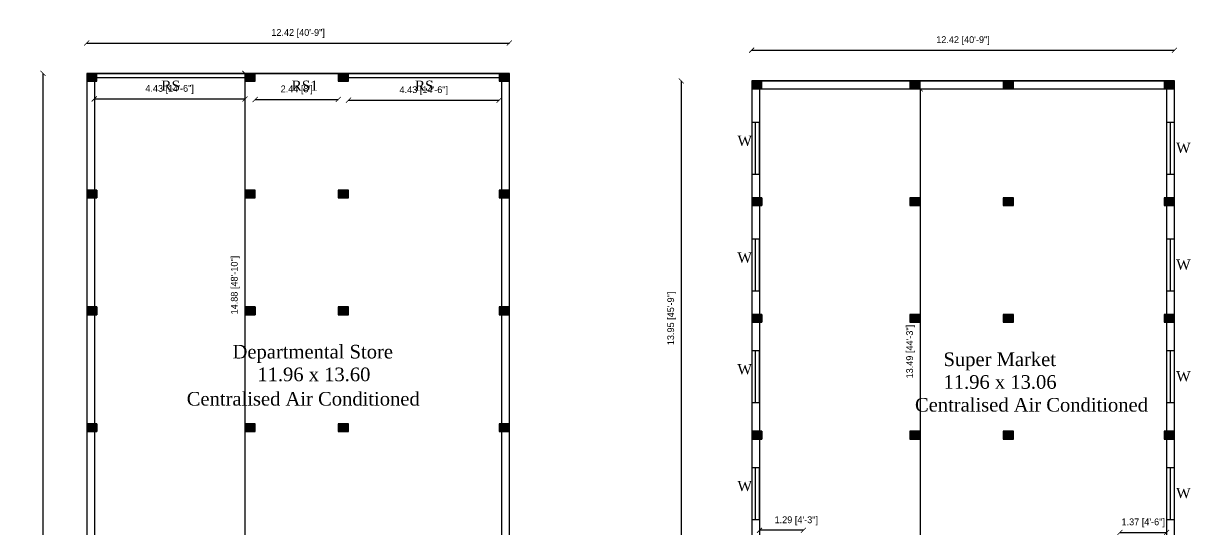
# Model space of a CAD drawing. Header units: metres. Extents: x 6103548.4 to 6103646, y -6659893.6 to -6659816.8.
# Drawn here: x 6103549 to 6103583.3, y -6659869.07 to -6659854.23 of the extents above; entities that cross this region are included whole.
import ezdxf

# ---------------------------------------------------------------- set-up
doc = ezdxf.new("R2010")
doc.units = ezdxf.units.M
doc.header["$LTSCALE"] = 500
doc.header["$MEASUREMENT"] = 0
doc.linetypes.add('PHANTOM2', pattern=[1.25, 0.625, -0.125, 0.125, -0.125, 0.125, -0.125])
doc.layers.get('0').update_dxf_attribs({"linetype": 'CONTINUOUS'})
doc.layers.get('Defpoints').update_dxf_attribs({"linetype": 'CONTINUOUS'})
doc.layers.add('BLK_1_FLR_0_BLT_UP_AREA', color=13, linetype='CONTINUOUS', plot=False)
for name, color, linetype in [('BLK_1_FLR_0_EXIT_WIDTH_DOOR', 2, 'CONTINUOUS'), ('BLK_1_FLR_1_BLT_UP_AREA', 13, 'CONTINUOUS'), ('BLK_1_FLR_1_EXIT_WIDTH_DOOR', 2, 'CONTINUOUS')]:
    doc.layers.add(name, color=color, linetype=linetype)
doc.layers.add('BLK_1_FLR_0_STAIR_1_LANDING_1', color=7, linetype='CONTINUOUS', lineweight=0)
doc.layers.add('DIST_EXIT', color=7, linetype='CONTINUOUS', lineweight=0)
doc.styles.get("Standard").update_dxf_attribs({"font": 'GOTHIC.TTF'})
doc.styles.add('USA TEXT', font='GOTHIC.TTF')
doc.dimstyles.new('1-100-ED', dxfattribs={"dimtxt": 0.2, "dimasz": 0.15, "dimexe": 0.18, "dimexo": 0.0625, "dimgap": 0.15, "dimtad": 1, "dimzin": 0, "dimdsep": 46, "dimtxsty": 'USA TEXT', "dimblk": 'ARCHTICK', "dimcen": 0.1, "dimse1": 1, "dimse2": 1, "dimclrd": 256, "dimclrt": 256, "dimadec": 0, "dimazin": 0, "dimtfac": 1, "dimtofl": 0, "dimtmove": 0, "dimatfit": 3, "dimldrblk": 'ARCHTICK', "dimfxl": 0, "dimtolj": 1, "dimtzin": 0, "dimarcsym": 0})

# ---------------------------------------------------------------- blocks, each defined once
blk = doc.blocks.new('_ArchTick')
at = {"color": 0, "linetype": 'ByBlock', "const_width": 0.15}
blk.add_lwpolyline([(-0.5, -0.5), (0.5, 0.5)], dxfattribs=at)
blk = doc.blocks.new('*D78')
at = {"layer": 'BLK_1_FLR_0_EXIT_WIDTH_DOOR', "linetype": 'PHANTOM2', "lineweight": -2}
blk.add_line((6103551.084, -6659856.451), (6103555.514, -6659856.451), dxfattribs=at)
at = {"layer": 'Defpoints', "color": 0}
for p in [(6103551.084, -6659855.7), (6103555.514, -6659855.7), (6103555.514, -6659856.451)]:
    blk.add_point(p, dxfattribs=at)
at = {"layer": 'BLK_1_FLR_0_EXIT_WIDTH_DOOR', "lineweight": -2, "xscale": 0.15, "yscale": 0.15, "zscale": 0.15, "rotation": 180}
blk.add_blockref('_ArchTick', (6103551.084, -6659856.451), dxfattribs=at)
at = {"layer": 'BLK_1_FLR_0_EXIT_WIDTH_DOOR', "lineweight": -2, "xscale": 0.15, "yscale": 0.15, "zscale": 0.15}
blk.add_blockref('_ArchTick', (6103555.514, -6659856.451), dxfattribs=at)
at = {"layer": 'BLK_1_FLR_0_EXIT_WIDTH_DOOR', "insert": (6103553.299, -6659856.172), "char_height": 0.2, "attachment_point": 5, "style": 'USA TEXT'}
blk.add_mtext('\\A1;4.43 [14\'-6"]', dxfattribs=at)
blk = doc.blocks.new('*D79')
at = {"layer": 'BLK_1_FLR_0_EXIT_WIDTH_DOOR', "linetype": 'PHANTOM2', "lineweight": -2}
blk.add_line((6103555.814, -6659856.467), (6103558.254, -6659856.467), dxfattribs=at)
at = {"layer": 'Defpoints', "color": 0}
for p in [(6103555.814, -6659855.7), (6103558.254, -6659855.7), (6103558.254, -6659856.467)]:
    blk.add_point(p, dxfattribs=at)
at = {"layer": 'BLK_1_FLR_0_EXIT_WIDTH_DOOR', "lineweight": -2, "xscale": 0.15, "yscale": 0.15, "zscale": 0.15, "rotation": 180}
blk.add_blockref('_ArchTick', (6103555.814, -6659856.467), dxfattribs=at)
at = {"layer": 'BLK_1_FLR_0_EXIT_WIDTH_DOOR', "lineweight": -2, "xscale": 0.15, "yscale": 0.15, "zscale": 0.15}
blk.add_blockref('_ArchTick', (6103558.254, -6659856.467), dxfattribs=at)
at = {"layer": 'BLK_1_FLR_0_EXIT_WIDTH_DOOR', "insert": (6103557.034, -6659856.187), "char_height": 0.2, "attachment_point": 5, "style": 'USA TEXT'}
blk.add_mtext("\\A1;2.44 [8']", dxfattribs=at)
blk = doc.blocks.new('*D80')
at = {"layer": 'BLK_1_FLR_0_EXIT_WIDTH_DOOR', "linetype": 'PHANTOM2', "lineweight": -2}
blk.add_line((6103558.554, -6659856.489), (6103562.984, -6659856.489), dxfattribs=at)
at = {"layer": 'Defpoints', "color": 0}
for p in [(6103558.554, -6659855.7), (6103562.984, -6659855.7), (6103562.984, -6659856.489)]:
    blk.add_point(p, dxfattribs=at)
at = {"layer": 'BLK_1_FLR_0_EXIT_WIDTH_DOOR', "lineweight": -2, "xscale": 0.15, "yscale": 0.15, "zscale": 0.15, "rotation": 180}
blk.add_blockref('_ArchTick', (6103558.554, -6659856.489), dxfattribs=at)
at = {"layer": 'BLK_1_FLR_0_EXIT_WIDTH_DOOR', "lineweight": -2, "xscale": 0.15, "yscale": 0.15, "zscale": 0.15}
blk.add_blockref('_ArchTick', (6103562.984, -6659856.489), dxfattribs=at)
at = {"layer": 'BLK_1_FLR_0_EXIT_WIDTH_DOOR', "insert": (6103560.769, -6659856.21), "char_height": 0.2, "attachment_point": 5, "style": 'USA TEXT'}
blk.add_mtext('\\A1;4.43 [14\'-6"]', dxfattribs=at)
blk = doc.blocks.new('*D81')
at = {"layer": 'Defpoints', "color": 0}
for p in [(6103554.937, -6659855.7), (6103555.51, -6659870.582), (6103555.789, -6659870.582)]:
    blk.add_point(p, dxfattribs=at)
at = {"layer": 'DIST_EXIT', "linetype": 'PHANTOM2', "lineweight": -2}
blk.add_line((6103555.51, -6659855.7), (6103555.51, -6659870.582), dxfattribs=at)
at = {"layer": 'DIST_EXIT', "lineweight": -2, "xscale": 0.15, "yscale": 0.15, "zscale": 0.15}
for p, rotation in [((6103555.51, -6659855.7), 90), ((6103555.51, -6659870.582), 270)]:
    blk.add_blockref('_ArchTick', p, dxfattribs=dict(at, rotation=rotation))
at = {"layer": 'DIST_EXIT', "insert": (6103555.23, -6659861.92), "char_height": 0.2, "attachment_point": 5, "rotation": 90, "style": 'USA TEXT'}
blk.add_mtext('\\A1;14.88 [48\'-10"]', dxfattribs=at)
blk = doc.blocks.new('*D83')
at = {"layer": 'Defpoints', "color": 0}
for p in [(6103575.353, -6659856.153), (6103575.353, -6659869.643), (6103575.353, -6659869.643)]:
    blk.add_point(p, dxfattribs=at)
at = {"layer": 'DIST_EXIT', "linetype": 'PHANTOM2', "lineweight": -2}
blk.add_line((6103575.353, -6659856.153), (6103575.353, -6659869.643), dxfattribs=at)
at = {"layer": 'DIST_EXIT', "lineweight": -2, "xscale": 0.15, "yscale": 0.15, "zscale": 0.15}
for p, rotation in [((6103575.353, -6659856.153), 90), ((6103575.353, -6659869.643), 270)]:
    blk.add_blockref('_ArchTick', p, dxfattribs=dict(at, rotation=rotation))
at = {"layer": 'DIST_EXIT', "insert": (6103575.073, -6659863.874), "char_height": 0.2, "attachment_point": 5, "rotation": 90, "style": 'USA TEXT'}
blk.add_mtext('\\A1;13.49 [44\'-3"]', dxfattribs=at)
blk = doc.blocks.new('*D84')
at = {"layer": 'BLK_1_FLR_0_STAIR_1_LANDING_1', "lineweight": -2}
blk.add_line((6103568.333, -6659855.923), (6103568.333, -6659869.873), dxfattribs=at)
at = {"layer": 'Defpoints', "color": 0}
for p in [(6103570.403, -6659855.923), (6103568.333, -6659869.873), (6103570.403, -6659869.873)]:
    blk.add_point(p, dxfattribs=at)
at = {"layer": 'BLK_1_FLR_0_STAIR_1_LANDING_1', "lineweight": -2, "xscale": 0.15, "yscale": 0.15, "zscale": 0.15}
for p, rotation in [((6103568.333, -6659855.923), 90), ((6103568.333, -6659869.873), 270)]:
    blk.add_blockref('_ArchTick', p, dxfattribs=dict(at, rotation=rotation))
at = {"layer": 'BLK_1_FLR_0_STAIR_1_LANDING_1', "insert": (6103568.053, -6659862.898), "char_height": 0.2, "attachment_point": 5, "rotation": 90, "style": 'USA TEXT'}
blk.add_mtext('\\A1;13.95 [45\'-9"]', dxfattribs=at)
blk = doc.blocks.new('*D86')
at = {"layer": 'BLK_1_FLR_0_STAIR_1_LANDING_1', "lineweight": -2}
blk.add_line((6103570.403, -6659855.02), (6103582.823, -6659855.02), dxfattribs=at)
at = {"layer": 'Defpoints', "color": 0}
for p in [(6103582.823, -6659855.02), (6103570.403, -6659855.923), (6103582.823, -6659855.923)]:
    blk.add_point(p, dxfattribs=at)
at = {"layer": 'BLK_1_FLR_0_STAIR_1_LANDING_1', "lineweight": -2, "xscale": 0.15, "yscale": 0.15, "zscale": 0.15, "rotation": 180}
blk.add_blockref('_ArchTick', (6103570.403, -6659855.02), dxfattribs=at)
at = {"layer": 'BLK_1_FLR_0_STAIR_1_LANDING_1', "lineweight": -2, "xscale": 0.15, "yscale": 0.15, "zscale": 0.15}
blk.add_blockref('_ArchTick', (6103582.823, -6659855.02), dxfattribs=at)
at = {"layer": 'BLK_1_FLR_0_STAIR_1_LANDING_1', "insert": (6103576.613, -6659854.74), "char_height": 0.2, "attachment_point": 5, "style": 'USA TEXT'}
blk.add_mtext('\\A1;12.42 [40\'-9"]', dxfattribs=at)
blk = doc.blocks.new('*D87')
at = {"lineweight": -2}
blk.add_line((6103549.579, -6659889.22), (6103549.579, -6659855.7), dxfattribs=at)
at = {"layer": 'Defpoints', "color": 0}
for p in [(6103549.579, -6659855.7), (6103550.864, -6659855.7), (6103550.864, -6659889.22)]:
    blk.add_point(p, dxfattribs=at)
at = {"lineweight": -2, "xscale": 0.15, "yscale": 0.15, "zscale": 0.15}
for p, rotation in [((6103549.579, -6659855.7), 90), ((6103549.579, -6659889.22), 270)]:
    blk.add_blockref('_ArchTick', p, dxfattribs=dict(at, rotation=rotation))
at = {"insert": (6103549.299, -6659872.46), "char_height": 0.2, "attachment_point": 5, "rotation": 90, "style": 'USA TEXT'}
blk.add_mtext("\\A1;33.52 [110']", dxfattribs=at)
blk = doc.blocks.new('*D88')
at = {"lineweight": -2}
blk.add_line((6103550.864, -6659854.81), (6103563.284, -6659854.81), dxfattribs=at)
at = {"layer": 'Defpoints', "color": 0}
for p in [(6103563.284, -6659854.81), (6103550.864, -6659855.7), (6103563.284, -6659855.7)]:
    blk.add_point(p, dxfattribs=at)
at = {"lineweight": -2, "xscale": 0.15, "yscale": 0.15, "zscale": 0.15, "rotation": 180}
blk.add_blockref('_ArchTick', (6103550.864, -6659854.81), dxfattribs=at)
at = {"lineweight": -2, "xscale": 0.15, "yscale": 0.15, "zscale": 0.15}
blk.add_blockref('_ArchTick', (6103563.284, -6659854.81), dxfattribs=at)
at = {"insert": (6103557.074, -6659854.53), "char_height": 0.2, "attachment_point": 5, "style": 'USA TEXT'}
blk.add_mtext('\\A1;12.42 [40\'-9"]', dxfattribs=at)
blk = doc.blocks.new('*D101')
at = {"layer": 'BLK_1_FLR_1_EXIT_WIDTH_DOOR', "lineweight": -2}
blk.add_line((6103581.223, -6659869.184), (6103582.593, -6659869.184), dxfattribs=at)
at = {"layer": 'Defpoints', "color": 0}
for p in [(6103582.593, -6659869.184), (6103581.223, -6659869.643), (6103582.593, -6659869.643)]:
    blk.add_point(p, dxfattribs=at)
at = {"layer": 'BLK_1_FLR_1_EXIT_WIDTH_DOOR', "lineweight": -2, "xscale": 0.15, "yscale": 0.15, "zscale": 0.15, "rotation": 180}
blk.add_blockref('_ArchTick', (6103581.223, -6659869.184), dxfattribs=at)
at = {"layer": 'BLK_1_FLR_1_EXIT_WIDTH_DOOR', "lineweight": -2, "xscale": 0.15, "yscale": 0.15, "zscale": 0.15}
blk.add_blockref('_ArchTick', (6103582.593, -6659869.184), dxfattribs=at)
at = {"layer": 'BLK_1_FLR_1_EXIT_WIDTH_DOOR', "insert": (6103581.908, -6659868.904), "char_height": 0.2, "attachment_point": 5, "style": 'USA TEXT'}
blk.add_mtext('\\A1;1.37 [4\'-6"]', dxfattribs=at)
blk = doc.blocks.new('*D102')
at = {"layer": 'BLK_1_FLR_1_EXIT_WIDTH_DOOR', "lineweight": -2}
blk.add_line((6103571.923, -6659869.122), (6103570.633, -6659869.122), dxfattribs=at)
at = {"layer": 'Defpoints', "color": 0}
for p in [(6103570.633, -6659869.122), (6103570.633, -6659869.643), (6103571.923, -6659869.643)]:
    blk.add_point(p, dxfattribs=at)
at = {"layer": 'BLK_1_FLR_1_EXIT_WIDTH_DOOR', "lineweight": -2, "xscale": 0.15, "yscale": 0.15, "zscale": 0.15, "rotation": 180}
blk.add_blockref('_ArchTick', (6103570.633, -6659869.122), dxfattribs=at)
at = {"layer": 'BLK_1_FLR_1_EXIT_WIDTH_DOOR', "lineweight": -2, "xscale": 0.15, "yscale": 0.15, "zscale": 0.15}
blk.add_blockref('_ArchTick', (6103571.923, -6659869.122), dxfattribs=at)
at = {"layer": 'BLK_1_FLR_1_EXIT_WIDTH_DOOR', "insert": (6103571.714, -6659868.843), "char_height": 0.2, "attachment_point": 5, "style": 'USA TEXT'}
blk.add_mtext('\\A1;1.29 [4\'-3"]', dxfattribs=at)

msp = doc.modelspace()

# ---------------------------------------------------------------- linework, layer by layer
at = {"lineweight": 25, "ltscale": 2}
for p, q in [((6103550.86378, -6659855.70023), (6103555.81378, -6659855.70023)), ((6103550.86378, -6659855.70023), (6103550.86378, -6659889.22023)), ((6103550.86378, -6659855.82023), (6103555.81378, -6659855.82023)), ((6103555.81378, -6659855.70023), (6103558.25378, -6659855.70023)), ((6103558.25378, -6659855.70023), (6103563.28378, -6659855.70023)), ((6103558.25378, -6659855.82023), (6103563.28378, -6659855.82023)), ((6103551.09378, -6659855.93023), (6103551.09378, -6659859.13023)), ((6103563.05378, -6659855.93023), (6103563.05378, -6659859.13023)), ((6103570.40288, -6659855.92288), (6103575.35288, -6659855.92288)), ((6103570.40288, -6659855.92288), (6103570.40288, -6659889.44288)), ((6103570.63288, -6659856.15288), (6103570.63288, -6659859.35288)), ((6103575.35288, -6659855.92288), (6103577.79288, -6659855.92288)), ((6103577.79288, -6659855.92288), (6103582.82288, -6659855.92288)), ((6103582.59288, -6659856.15288), (6103582.59288, -6659859.35288)), ((6103570.63288, -6659857.14288), (6103570.40288, -6659857.14288)), ((6103570.40288, -6659857.14288), (6103570.40288, -6659858.66288)), ((6103570.51788, -6659858.66288), (6103570.51788, -6659857.14288)), ((6103570.63288, -6659858.66288), (6103570.63288, -6659857.14288)), ((6103582.82288, -6659857.14288), (6103582.59288, -6659857.14288)), ((6103582.59288, -6659857.14288), (6103582.59288, -6659858.66288)), ((6103582.70788, -6659858.66288), (6103582.70788, -6659857.14288)), ((6103582.82288, -6659858.66288), (6103582.82288, -6659857.14288)), ((6103570.40288, -6659858.66288), (6103570.63288, -6659858.66288)), ((6103582.59288, -6659858.66288), (6103582.82288, -6659858.66288)), ((6103551.16378, -6659859.13023), (6103551.16378, -6659859.36023)), ((6103551.09378, -6659859.36023), (6103551.09378, -6659862.56023)), ((6103563.05378, -6659859.36023), (6103563.05378, -6659862.56023)), ((6103570.63288, -6659859.58288), (6103570.63288, -6659862.78288)), ((6103570.70288, -6659859.35288), (6103570.70288, -6659859.58288)), ((6103582.59288, -6659859.58288), (6103582.59288, -6659862.78288)), ((6103570.63288, -6659860.57288), (6103570.40288, -6659860.57288)), ((6103570.40288, -6659860.57288), (6103570.40288, -6659862.09288)), ((6103570.51788, -6659862.09288), (6103570.51788, -6659860.57288)), ((6103570.63288, -6659862.09288), (6103570.63288, -6659860.57288)), ((6103582.82288, -6659860.57288), (6103582.59288, -6659860.57288)), ((6103582.59288, -6659860.57288), (6103582.59288, -6659862.09288)), ((6103582.70788, -6659862.09288), (6103582.70788, -6659860.57288)), ((6103582.82288, -6659862.09288), (6103582.82288, -6659860.57288)), ((6103570.40288, -6659862.09288), (6103570.63288, -6659862.09288)), ((6103582.59288, -6659862.09288), (6103582.82288, -6659862.09288)), ((6103551.16378, -6659862.56023), (6103551.16378, -6659862.79023)), ((6103555.81378, -6659862.56023), (6103555.81378, -6659862.79023)), ((6103551.09378, -6659862.79023), (6103551.09378, -6659865.99023)), ((6103563.05378, -6659862.79023), (6103563.05378, -6659865.99023)), ((6103570.63288, -6659863.01288), (6103570.63288, -6659866.21288)), ((6103570.70288, -6659862.78288), (6103570.70288, -6659863.01288)), ((6103575.35288, -6659862.78288), (6103575.35288, -6659863.01288)), ((6103582.59288, -6659863.01288), (6103582.59288, -6659866.21288)), ((6103570.63288, -6659863.85288), (6103570.40288, -6659863.85288)), ((6103570.40288, -6659863.85288), (6103570.40288, -6659865.37288)), ((6103570.51788, -6659865.37288), (6103570.51788, -6659863.85288)), ((6103570.63288, -6659865.37288), (6103570.63288, -6659863.85288)), ((6103582.82288, -6659863.85288), (6103582.59288, -6659863.85288)), ((6103582.59288, -6659863.85288), (6103582.59288, -6659865.37288)), ((6103582.70788, -6659865.37288), (6103582.70788, -6659863.85288)), ((6103582.82288, -6659865.37288), (6103582.82288, -6659863.85288)), ((6103570.40288, -6659865.37288), (6103570.63288, -6659865.37288)), ((6103582.59288, -6659865.37288), (6103582.82288, -6659865.37288)), ((6103551.16378, -6659865.99023), (6103551.16378, -6659866.22023)), ((6103551.09378, -6659866.22023), (6103551.09378, -6659869.42023)), ((6103563.05378, -6659866.22023), (6103563.05378, -6659869.42023)), ((6103570.63288, -6659866.44288), (6103570.63288, -6659869.64288)), ((6103570.70288, -6659866.21288), (6103570.70288, -6659866.44288)), ((6103582.59288, -6659866.44288), (6103582.59288, -6659869.64288)), ((6103570.63288, -6659867.28288), (6103570.40288, -6659867.28288)), ((6103570.40288, -6659867.28288), (6103570.40288, -6659868.80288)), ((6103570.51788, -6659868.80288), (6103570.51788, -6659867.28288)), ((6103570.63288, -6659868.80288), (6103570.63288, -6659867.28288)), ((6103582.82288, -6659867.28288), (6103582.59288, -6659867.28288)), ((6103582.59288, -6659867.28288), (6103582.59288, -6659868.80288)), ((6103582.70788, -6659868.80288), (6103582.70788, -6659867.28288)), ((6103582.82288, -6659868.80288), (6103582.82288, -6659867.28288)), ((6103570.40288, -6659868.80288), (6103570.63288, -6659868.80288)), ((6103582.59288, -6659868.80288), (6103582.82288, -6659868.80288))]:
    msp.add_line(p, q, dxfattribs=at)
at = {"lineweight": 0}
for p, q in [((6103563.28378, -6659855.70023), (6103563.28378, -6659889.22023)), ((6103582.82288, -6659855.92288), (6103582.82288, -6659889.44288))]:
    msp.add_line(p, q, dxfattribs=at)
msp.add_line((6103570.70288, -6659856.15288), (6103582.52288, -6659856.15288))
at = {"lineweight": 25, "ltscale": 2}
for points in [[(6103550.86378, -6659855.93023), (6103551.16378, -6659855.93023), (6103551.16378, -6659855.70023), (6103550.86378, -6659855.70023)], [(6103555.51378, -6659855.93023), (6103555.81378, -6659855.93023), (6103555.81378, -6659855.70023), (6103555.51378, -6659855.70023)], [(6103558.25378, -6659855.93023), (6103558.55378, -6659855.93023), (6103558.55378, -6659855.70023), (6103558.25378, -6659855.70023)], [(6103562.98378, -6659855.93023), (6103563.28378, -6659855.93023), (6103563.28378, -6659855.70023), (6103562.98378, -6659855.70023)], [(6103570.40288, -6659856.15288), (6103570.70288, -6659856.15288), (6103570.70288, -6659855.92288), (6103570.40288, -6659855.92288)], [(6103575.05288, -6659856.15288), (6103575.35288, -6659856.15288), (6103575.35288, -6659855.92288), (6103575.05288, -6659855.92288)], [(6103577.79288, -6659856.15288), (6103578.09288, -6659856.15288), (6103578.09288, -6659855.92288), (6103577.79288, -6659855.92288)], [(6103582.52288, -6659856.15288), (6103582.82288, -6659856.15288), (6103582.82288, -6659855.92288), (6103582.52288, -6659855.92288)], [(6103550.86378, -6659859.36023), (6103551.16378, -6659859.36023), (6103551.16378, -6659859.13023), (6103550.86378, -6659859.13023)], [(6103555.51378, -6659859.36023), (6103555.81378, -6659859.36023), (6103555.81378, -6659859.13023), (6103555.51378, -6659859.13023)], [(6103558.25378, -6659859.36023), (6103558.55378, -6659859.36023), (6103558.55378, -6659859.13023), (6103558.25378, -6659859.13023)], [(6103562.98378, -6659859.36023), (6103563.28378, -6659859.36023), (6103563.28378, -6659859.13023), (6103562.98378, -6659859.13023)], [(6103570.40288, -6659859.58288), (6103570.70288, -6659859.58288), (6103570.70288, -6659859.35288), (6103570.40288, -6659859.35288)], [(6103575.05288, -6659859.58288), (6103575.35288, -6659859.58288), (6103575.35288, -6659859.35288), (6103575.05288, -6659859.35288)], [(6103577.79288, -6659859.58288), (6103578.09288, -6659859.58288), (6103578.09288, -6659859.35288), (6103577.79288, -6659859.35288)], [(6103582.52288, -6659859.58288), (6103582.82288, -6659859.58288), (6103582.82288, -6659859.35288), (6103582.52288, -6659859.35288)], [(6103550.86378, -6659862.79023), (6103551.16378, -6659862.79023), (6103551.16378, -6659862.56023), (6103550.86378, -6659862.56023)], [(6103555.51378, -6659862.79023), (6103555.81378, -6659862.79023), (6103555.81378, -6659862.56023), (6103555.51378, -6659862.56023)], [(6103558.25378, -6659862.79023), (6103558.55378, -6659862.79023), (6103558.55378, -6659862.56023), (6103558.25378, -6659862.56023)], [(6103562.98378, -6659862.79023), (6103563.28378, -6659862.79023), (6103563.28378, -6659862.56023), (6103562.98378, -6659862.56023)], [(6103570.40288, -6659863.01288), (6103570.70288, -6659863.01288), (6103570.70288, -6659862.78288), (6103570.40288, -6659862.78288)], [(6103575.05288, -6659863.01288), (6103575.35288, -6659863.01288), (6103575.35288, -6659862.78288), (6103575.05288, -6659862.78288)], [(6103577.79288, -6659863.01288), (6103578.09288, -6659863.01288), (6103578.09288, -6659862.78288), (6103577.79288, -6659862.78288)], [(6103582.52288, -6659863.01288), (6103582.82288, -6659863.01288), (6103582.82288, -6659862.78288), (6103582.52288, -6659862.78288)], [(6103550.86378, -6659866.22023), (6103551.16378, -6659866.22023), (6103551.16378, -6659865.99023), (6103550.86378, -6659865.99023)], [(6103555.51378, -6659866.22023), (6103555.81378, -6659866.22023), (6103555.81378, -6659865.99023), (6103555.51378, -6659865.99023)], [(6103558.25378, -6659866.22023), (6103558.55378, -6659866.22023), (6103558.55378, -6659865.99023), (6103558.25378, -6659865.99023)], [(6103562.98378, -6659866.22023), (6103563.28378, -6659866.22023), (6103563.28378, -6659865.99023), (6103562.98378, -6659865.99023)], [(6103570.40288, -6659866.44288), (6103570.70288, -6659866.44288), (6103570.70288, -6659866.21288), (6103570.40288, -6659866.21288)], [(6103575.05288, -6659866.44288), (6103575.35288, -6659866.44288), (6103575.35288, -6659866.21288), (6103575.05288, -6659866.21288)], [(6103577.79288, -6659866.44288), (6103578.09288, -6659866.44288), (6103578.09288, -6659866.21288), (6103577.79288, -6659866.21288)], [(6103582.52288, -6659866.44288), (6103582.82288, -6659866.44288), (6103582.82288, -6659866.21288), (6103582.52288, -6659866.21288)]]:
    msp.add_lwpolyline(points, close=True, dxfattribs=at)
at = {"lineweight": 0}
for points in [[(6103550.86378, -6659889.22023), (6103563.28378, -6659889.22023), (6103563.28378, -6659855.70023), (6103550.86378, -6659855.70023)], [(6103570.40288, -6659889.44288), (6103582.82288, -6659889.44288), (6103582.82288, -6659855.92288), (6103570.40288, -6659855.92288)]]:
    msp.add_lwpolyline(points, close=True, dxfattribs=at)
at = {"lineweight": 25, "ltscale": 2}
for points in [[(6103550.86378, -6659855.93023), (6103551.16378, -6659855.93023), (6103550.86378, -6659855.70023), (6103551.16378, -6659855.70023)], [(6103555.51378, -6659855.93023), (6103555.81378, -6659855.93023), (6103555.51378, -6659855.70023), (6103555.81378, -6659855.70023)], [(6103558.25378, -6659855.93023), (6103558.55378, -6659855.93023), (6103558.25378, -6659855.70023), (6103558.55378, -6659855.70023)], [(6103562.98378, -6659855.93023), (6103563.28378, -6659855.93023), (6103562.98378, -6659855.70023), (6103563.28378, -6659855.70023)], [(6103570.40288, -6659856.15288), (6103570.70288, -6659856.15288), (6103570.40288, -6659855.92288), (6103570.70288, -6659855.92288)], [(6103575.05288, -6659856.15288), (6103575.35288, -6659856.15288), (6103575.05288, -6659855.92288), (6103575.35288, -6659855.92288)], [(6103577.79288, -6659856.15288), (6103578.09288, -6659856.15288), (6103577.79288, -6659855.92288), (6103578.09288, -6659855.92288)], [(6103582.52288, -6659856.15288), (6103582.82288, -6659856.15288), (6103582.52288, -6659855.92288), (6103582.82288, -6659855.92288)], [(6103550.86378, -6659859.36023), (6103551.16378, -6659859.36023), (6103550.86378, -6659859.13023), (6103551.16378, -6659859.13023)], [(6103555.51378, -6659859.36023), (6103555.81378, -6659859.36023), (6103555.51378, -6659859.13023), (6103555.81378, -6659859.13023)], [(6103558.25378, -6659859.36023), (6103558.55378, -6659859.36023), (6103558.25378, -6659859.13023), (6103558.55378, -6659859.13023)], [(6103562.98378, -6659859.36023), (6103563.28378, -6659859.36023), (6103562.98378, -6659859.13023), (6103563.28378, -6659859.13023)], [(6103570.40288, -6659859.58288), (6103570.70288, -6659859.58288), (6103570.40288, -6659859.35288), (6103570.70288, -6659859.35288)], [(6103575.05288, -6659859.58288), (6103575.35288, -6659859.58288), (6103575.05288, -6659859.35288), (6103575.35288, -6659859.35288)], [(6103577.79288, -6659859.58288), (6103578.09288, -6659859.58288), (6103577.79288, -6659859.35288), (6103578.09288, -6659859.35288)], [(6103582.52288, -6659859.58288), (6103582.82288, -6659859.58288), (6103582.52288, -6659859.35288), (6103582.82288, -6659859.35288)], [(6103550.86378, -6659862.79023), (6103551.16378, -6659862.79023), (6103550.86378, -6659862.56023), (6103551.16378, -6659862.56023)], [(6103555.51378, -6659862.79023), (6103555.81378, -6659862.79023), (6103555.51378, -6659862.56023), (6103555.81378, -6659862.56023)], [(6103558.25378, -6659862.79023), (6103558.55378, -6659862.79023), (6103558.25378, -6659862.56023), (6103558.55378, -6659862.56023)], [(6103562.98378, -6659862.79023), (6103563.28378, -6659862.79023), (6103562.98378, -6659862.56023), (6103563.28378, -6659862.56023)], [(6103570.40288, -6659863.01288), (6103570.70288, -6659863.01288), (6103570.40288, -6659862.78288), (6103570.70288, -6659862.78288)], [(6103575.05288, -6659863.01288), (6103575.35288, -6659863.01288), (6103575.05288, -6659862.78288), (6103575.35288, -6659862.78288)], [(6103577.79288, -6659863.01288), (6103578.09288, -6659863.01288), (6103577.79288, -6659862.78288), (6103578.09288, -6659862.78288)], [(6103582.52288, -6659863.01288), (6103582.82288, -6659863.01288), (6103582.52288, -6659862.78288), (6103582.82288, -6659862.78288)], [(6103550.86378, -6659866.22023), (6103551.16378, -6659866.22023), (6103550.86378, -6659865.99023), (6103551.16378, -6659865.99023)], [(6103555.51378, -6659866.22023), (6103555.81378, -6659866.22023), (6103555.51378, -6659865.99023), (6103555.81378, -6659865.99023)], [(6103558.25378, -6659866.22023), (6103558.55378, -6659866.22023), (6103558.25378, -6659865.99023), (6103558.55378, -6659865.99023)], [(6103562.98378, -6659866.22023), (6103563.28378, -6659866.22023), (6103562.98378, -6659865.99023), (6103563.28378, -6659865.99023)], [(6103570.40288, -6659866.44288), (6103570.70288, -6659866.44288), (6103570.40288, -6659866.21288), (6103570.70288, -6659866.21288)], [(6103575.05288, -6659866.44288), (6103575.35288, -6659866.44288), (6103575.05288, -6659866.21288), (6103575.35288, -6659866.21288)], [(6103577.79288, -6659866.44288), (6103578.09288, -6659866.44288), (6103577.79288, -6659866.21288), (6103578.09288, -6659866.21288)], [(6103582.52288, -6659866.44288), (6103582.82288, -6659866.44288), (6103582.52288, -6659866.21288), (6103582.82288, -6659866.21288)]]:
    msp.add_solid(points, dxfattribs=at)
at = {"layer": 'BLK_1_FLR_0_BLT_UP_AREA', "color": 13}
msp.add_lwpolyline([(6103550.86378, -6659855.70023), (6103550.86378, -6659889.22023), (6103563.28378, -6659889.22023), (6103563.28378, -6659855.70023), (6103550.86378, -6659855.70023)], close=True, dxfattribs=at)
at = {"layer": 'BLK_1_FLR_0_STAIR_1_LANDING_1'}
for p, q in [((6103550.86378, -6659855.70023), (6103550.86378, -6659889.22023)), ((6103570.40288, -6659855.92288), (6103570.40288, -6659889.44288))]:
    msp.add_line(p, q, dxfattribs=at)
at = {"layer": 'BLK_1_FLR_1_BLT_UP_AREA', "color": 13}
msp.add_lwpolyline([(6103570.40288, -6659855.92288), (6103570.40288, -6659869.87288), (6103582.82288, -6659869.87288), (6103582.82288, -6659855.92288), (6103570.40288, -6659855.92288)], close=True, dxfattribs=at)

# ---------------------------------------------------------------- texts
at = {"lineweight": 15, "attachment_point": 7}
for s, width, insert, char_height in [('{\\fTimes New Roman|b0|i0|c0|p18;RS}', 5.6700349, (6103553.05438, -6659856.21758), 0.3), ('{\\fTimes New Roman|b0|i0|c0|p18;RS1}', 5.6700349, (6103556.88109, -6659856.21758), 0.3), ('{\\fTimes New Roman|b0|i0|c0|p18;RS}', 5.6700349, (6103560.50398, -6659856.21758), 0.3), ('{\\fTimes New Roman|b0|i0|c0|p18;W}', 5.6700349, (6103569.98377, -6659857.83785), 0.3), ('{\\fTimes New Roman|b0|i0|c0|p18;W}', 5.6700349, (6103582.87489, -6659858.04307), 0.3), ('{\\fTimes New Roman|b0|i0|c0|p18;W}', 0.8440518, (6103569.98377, -6659861.26785), 0.3), ('{\\fTimes New Roman|b0|i0|c0|p18;W}', 5.6700349, (6103582.87489, -6659861.47307), 0.3), ('{\\fTimes New Roman|b0|i0|c0|p18;\\W3.6854; \\W1;Departmental Store\\P{\\W8.505709; }11.96 x 13.60}', 5.6700349, (6103554.59166, -6659864.75067), 0.4), ('{\\fTimes New Roman|b0|i0|c0|p18;Super Market\\P11.96 x 13.06}', 7.4165595, (6103576.03926, -6659864.97333), 0.4), ('{\\fTimes New Roman|b0|i0|c0|p18;W}', 5.6700349, (6103569.98377, -6659864.54785), 0.3), ('{\\fTimes New Roman|b0|i0|c0|p18;W}', 5.6700349, (6103582.87489, -6659864.75307), 0.3), ('{\\fTimes New Roman|b0|i0|c0|p18;\\W4.25299; \\W1;Centralised Air Conditioned}', 7.9287835, (6103553.15972, -6659865.46547), 0.4), ('{\\fTimes New Roman|b0|i0|c0|p18;\\W4.25299; \\W1;Centralised Air Conditioned}', 7.9287835, (6103574.55815, -6659865.64175), 0.4), ('{\\fTimes New Roman|b0|i0|c0|p18;W}', 5.6700349, (6103569.98377, -6659867.97785), 0.3), ('{\\fTimes New Roman|b0|i0|c0|p18;W}', 5.6700349, (6103582.87489, -6659868.18307), 0.3)]:
    msp.add_mtext_dynamic_manual_height_columns(s, width=width, gutter_width=2.19908, heights=[0], dxfattribs=dict(at, insert=insert, char_height=char_height))

# ---------------------------------------------------------------- dimensions: what is measured, and where the dimension line sits
dim = msp.add_linear_dim(base=(6103563.28378, -6659854.8099), p1=(6103550.86378, -6659855.70023), p2=(6103563.28378, -6659855.70023), dimstyle='1-100-ED')
dim.commit()
dim.dimension.update_dxf_attribs({"geometry": '*D88', "text_midpoint": (6103557.07378, -6659854.53033)})
dim = msp.add_linear_dim(base=(6103549.57897, -6659855.70023), p1=(6103550.86378, -6659889.22023), p2=(6103550.86378, -6659855.70023), angle=270, dimstyle='1-100-ED')
dim.commit()
dim.dimension.update_dxf_attribs({"geometry": '*D87', "text_midpoint": (6103549.2994, -6659872.46023)})
at = {"layer": 'BLK_1_FLR_0_EXIT_WIDTH_DOOR'}
for base, p1, p2, picture, middle in [((6103555.51378, -6659856.45111), (6103551.08378, -6659855.70023), (6103555.51378, -6659855.70023), '*D78', (6103553.29878, -6659856.17154)), ((6103558.25378, -6659856.46654), (6103555.81378, -6659855.70023), (6103558.25378, -6659855.70023), '*D79', (6103557.03378, -6659856.18697)), ((6103562.98378, -6659856.48946), (6103558.55378, -6659855.70023), (6103562.98378, -6659855.70023), '*D80', (6103560.76878, -6659856.20989))]:
    dim = msp.add_linear_dim(base=base, p1=p1, p2=p2, dimstyle='1-100-ED', override={"dimfxl": 75, "dimarcsym": 2}, dxfattribs=at)
    dim.commit()
    dim.dimension.update_dxf_attribs({"geometry": picture, "text_midpoint": middle})
at = {"layer": 'BLK_1_FLR_0_STAIR_1_LANDING_1'}
dim = msp.add_linear_dim(base=(6103582.82288, -6659855.01993), p1=(6103570.40288, -6659855.92288), p2=(6103582.82288, -6659855.92288), dimstyle='1-100-ED', dxfattribs=at)
dim.commit()
dim.dimension.update_dxf_attribs({"geometry": '*D86', "text_midpoint": (6103576.61288, -6659854.74035)})
dim = msp.add_linear_dim(base=(6103568.33287, -6659869.87288), p1=(6103570.40288, -6659855.92288), p2=(6103570.40288, -6659869.87288), angle=270, dimstyle='1-100-ED', dxfattribs=at)
dim.commit()
dim.dimension.update_dxf_attribs({"geometry": '*D84', "text_midpoint": (6103568.05329, -6659862.89788)})
at = {"layer": 'BLK_1_FLR_1_EXIT_WIDTH_DOOR'}
for base, p1, p2, picture, middle in [((6103570.63288, -6659869.12235), (6103571.92288, -6659869.64288), (6103570.63288, -6659869.64288), '*D102', (6103571.7142, -6659869.12235)), ((6103582.59288, -6659869.18393), (6103581.22288, -6659869.64288), (6103582.59288, -6659869.64288), '*D101', (6103581.90788, -6659869.18393))]:
    dim = msp.add_linear_dim(base=base, p1=p1, p2=p2, dimstyle='1-100-ED', dxfattribs=at)
    dim.commit()
    dim.dimension.update_dxf_attribs({"geometry": picture, "text_midpoint": middle, "dimtype": 160})
at = {"layer": 'DIST_EXIT'}
for base, p1, p2, picture, middle in [((6103555.50976, -6659870.58238), (6103554.93682, -6659855.70023), (6103555.78934, -6659870.58238), '*D81', (6103555.50976, -6659861.91992)), ((6103575.35288, -6659869.64288), (6103575.35288, -6659856.15288), (6103575.35288, -6659869.64288), '*D83', (6103575.35288, -6659863.87422))]:
    dim = msp.add_linear_dim(base=base, p1=p1, p2=p2, angle=270, dimstyle='1-100-ED', override={"dimfxl": 75, "dimarcsym": 2}, dxfattribs=at)
    dim.commit()
    dim.dimension.update_dxf_attribs({"geometry": picture, "text_midpoint": middle, "dimtype": 160})

doc.saveas('drawing.dxf')
